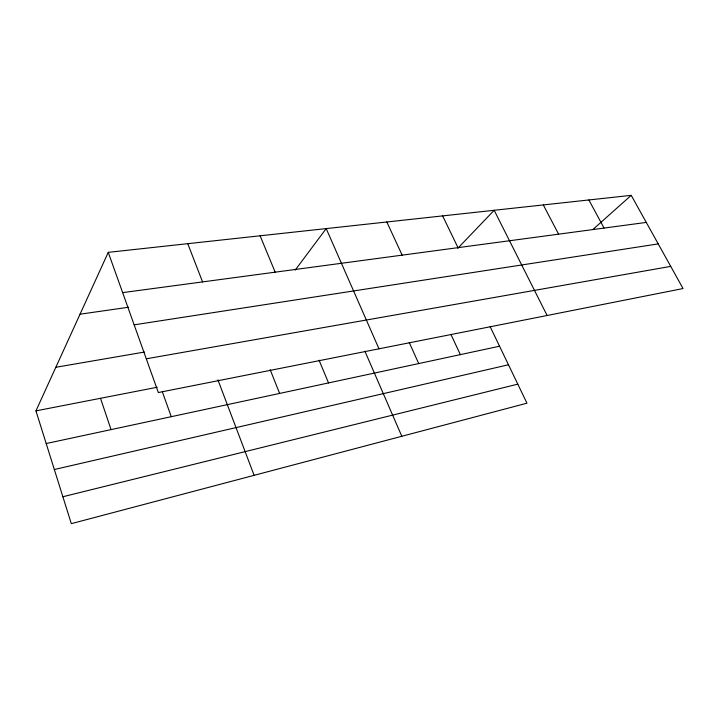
<?xml version="1.0" encoding="UTF-8"?>
<svg xmlns="http://www.w3.org/2000/svg" width="719" height="719" viewBox="0 0 719 719"><rect width="100%" height="100%" fill="white"/><g stroke="black" fill="none" stroke-linecap="round" stroke-linejoin="round"><path stroke-width="1.08" d="M490.142 326.669L526.964 403.188L71.316 523.657L35.95 410.873L108.254 252.351L631.228 195.343L683.05 288.553L158.342 392.547L108.254 252.351M295.194 270.119L326.201 228.588L378.994 348.814M457.796 248.28L494.178 210.281L547.114 315.497M592.905 229.487L631.228 195.343M62.877 496.748L517.797 384.144M54.338 469.516L508.477 364.776M46.196 443.542L499.543 346.216M35.95 410.873L157.209 387.253M146.29 358.808L670.719 266.381M55.83 367.283L144.429 352.049M134.156 324.844L658.218 243.894M80.052 314.194L128.584 307.238M122.643 292.624L646.273 222.414M588.879 199.963L604.05 228.076M543.321 204.924L558.591 234.178M442.634 215.898L457.994 247.66M450.939 334.434L460.358 354.629M386.831 221.982L402.155 255.146M409.237 342.514L418.719 363.571M364.866 351.124L401.813 436.28M319.065 360.192L328.538 382.93M260.107 235.796L275.17 272.177M270.164 369.692L279.628 393.428M187.767 243.678L202.56 281.911M217.92 379.866L254.122 475.322M162.341 391.801L171.275 416.687M100.507 398.299L111.059 429.62"/></g></svg>
